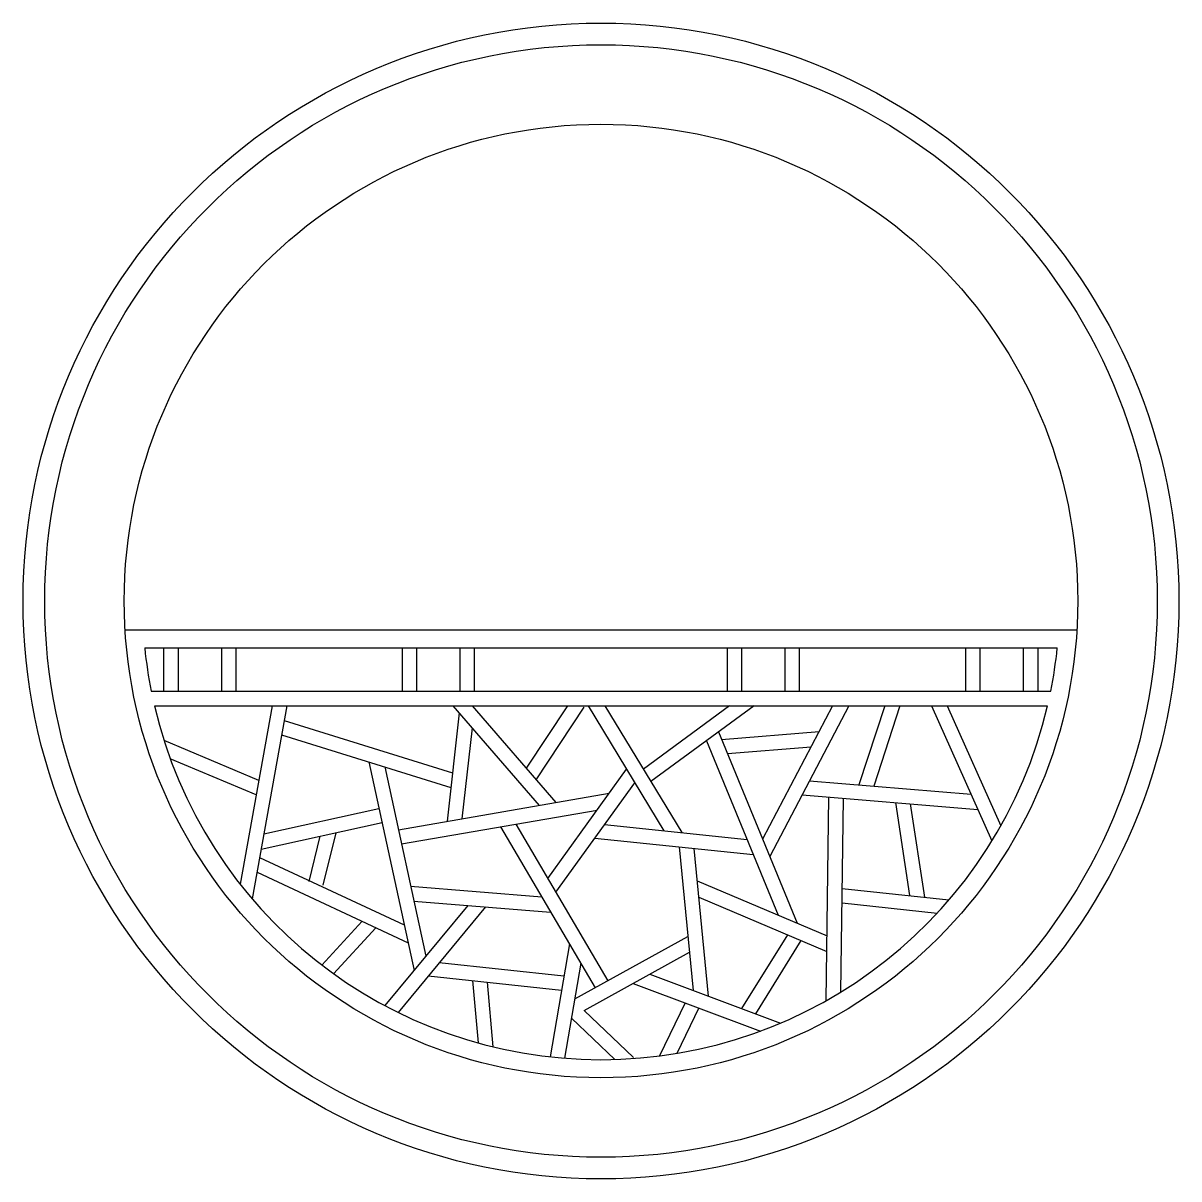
# Model space of a CAD drawing. Header units: metres. Extents: x 314 to 1914, y 341 to 1941.
import ezdxf

# ---------------------------------------------------------------- set-up
doc = ezdxf.new("R2010")
doc.units = ezdxf.units.M
for name, color, linetype in [('3', 3, 'Continuous'), ('4', 4, 'Continuous'), ('7', 7, 'Continuous')]:
    doc.layers.add(name, color=color, linetype=linetype)

msp = doc.modelspace()

# ---------------------------------------------------------------- linework, layer by layer
at = {"layer": '3'}
for p, q in [((509.13, 1016.17), (509.13, 1076.17)), ((529.13, 1016.17), (529.13, 1076.17)), ((589.13, 1016.17), (589.13, 1076.17)), ((609.13, 1016.17), (609.13, 1076.17)), ((839.13, 1016.17), (839.13, 1076.17)), ((859.13, 1016.17), (859.13, 1076.17)), ((919.13, 1016.17), (919.13, 1076.17)), ((939.13, 1016.17), (939.13, 1076.17)), ((1289.13, 1016.17), (1289.13, 1076.17)), ((1309.13, 1016.17), (1309.13, 1076.17)), ((1369.13, 1016.17), (1369.13, 1076.17)), ((1389.13, 1016.17), (1389.13, 1076.17)), ((1619.13, 1016.17), (1619.13, 1076.17)), ((1639.13, 1016.17), (1639.13, 1076.17)), ((1699.13, 1016.17), (1699.13, 1076.17)), ((1719.13, 1016.17), (1719.13, 1076.17)), ((658.76, 996.17), (614.66, 749.05)), ((679.08, 996.17), (631.35, 728.68)), ((909.2, 996.17), (1028.38, 858.17)), ((935.62, 996.17), (1051.38, 862.14)), ((1067.57, 996.17), (1010.44, 909.54)), ((1090.28, 994.27), (1024.03, 893.81)), ((1096.28, 996.17), (1201.11, 823.09)), ((1119.66, 996.17), (1226.06, 820.5)), ((1292.23, 996.17), (1172.83, 908.39)), ((1326, 996.17), (1183.23, 891.21)), ((1434.75, 996.17), (1337.79, 811.49)), ((1457.34, 996.17), (1347.73, 787.38)), ((1506.86, 996.17), (1471.17, 886.51)), ((1527.89, 996.17), (1491.65, 884.8)), ((1571.77, 996.17), (1655.38, 809.09)), ((1593.54, 996.17), (1667.74, 830.14)), ((917.73, 986.29), (901.03, 836.19)), ((675.44, 975.75), (908.52, 903.44)), ((935.56, 965.65), (921.55, 839.73)), ((1281.04, 949.26), (1416.02, 960.49)), ((640.32, 892.83), (509.21, 948.05)), ((671.9, 955.91), (906.26, 883.2)), ((1260.06, 947.69), (1359.56, 706.14)), ((1276.66, 959.9), (1385.78, 695.01)), ((1289.03, 929.85), (1405, 939.51)), ((636.72, 872.65), (517.9, 922.69)), ((792.79, 918.4), (855.44, 629.78)), ((814.73, 911.59), (871.65, 649.39)), ((1040.33, 757.08), (1149.54, 908.22)), ((1051.39, 738.24), (1160.8, 889.65)), ((1402.76, 892.2), (1626.56, 873.58)), ((833.63, 824.55), (1125.49, 874.93)), ((1392.66, 872.97), (1635.87, 852.73)), ((1425.95, 588), (1429.76, 869.88)), ((1446.11, 599.86), (1449.74, 868.22)), ((647.43, 818.79), (806.74, 854.14)), ((837.88, 804.99), (1108.73, 851.74)), ((1521.68, 862.23), (1541.25, 733.28)), ((1542.17, 860.53), (1561.81, 731.08)), ((643.62, 797.46), (810.98, 834.6)), ((996.17, 832.31), (1123.43, 615.51)), ((746.87, 820.37), (729.15, 747.97)), ((975.11, 828.68), (1105.9, 605.86)), ((1118.87, 831.63), (1316.31, 811.13)), ((725.1, 815.54), (709.72, 752.72)), ((1105.4, 812.99), (1324.93, 790.2)), ((1222.54, 800.83), (1241.7, 602.04)), ((641.57, 785.96), (841.8, 692.65)), ((1242.83, 798.72), (1262.55, 594.27)), ((637.93, 765.59), (847.13, 668.1)), ((1247.16, 753.87), (1427.16, 677.44)), ((850.63, 746.24), (1032.05, 731.68)), ((1448.05, 743.26), (1595.85, 727.44)), ((855.06, 725.82), (1044.41, 710.62)), ((1249.34, 731.25), (1426.87, 655.87)), ((1447.78, 723.17), (1579.45, 709.08)), ((929.87, 719.82), (815.1, 580.98)), ((954.21, 717.86), (833.32, 571.63)), ((783.42, 697.79), (727.81, 637.2)), ((802.44, 688.93), (743.96, 625.22)), ((1077.7, 590.34), (1234.51, 676.67)), ((1372.34, 679.02), (1308.79, 577.02)), ((1070.35, 666.42), (1043.77, 510.08)), ((1390.97, 671.11), (1327.91, 569.89)), ((890.3, 640.56), (1062.86, 622.33)), ((1090.89, 574.29), (1236.6, 654.97)), ((1086.08, 639.62), (1063.73, 508.17)), ((1181.54, 624.48), (1362.79, 556.88)), ((875.01, 622.06), (1059.5, 602.58)), ((936.04, 615.62), (944.01, 529.38)), ((956.32, 613.47), (964.59, 524.03)), ((1158.5, 611.73), (1335.1, 545.86)), ((1230.69, 584.8), (1195.29, 511.38)), ((1249.51, 577.79), (1219.2, 514.92)), ((1073.15, 563.56), (1133.13, 506.45)), ((1090.89, 574.29), (1159.34, 509.11))]:
    msp.add_line(p, q, dxfattribs=at)
at = {"layer": '4'}
msp.add_line((455.34, 1101.17), (1772.92, 1101.17), dxfattribs=at)
for radius in [800, 660]:
    msp.add_circle((1114.13, 1141.17), radius, dxfattribs=at)
at = {"layer": '7'}
for p, q in [((482.47, 1076.17), (1745.79, 1076.17)), ((491.55, 1016.17), (1736.71, 1016.17)), ((495.91, 996.17), (1732.35, 996.17))]:
    msp.add_line(p, q, dxfattribs=at)
msp.add_circle((1114.13, 1141.17), 770, dxfattribs=at)
for start, end in [(185.88, 191.35), (348.65, 354.12), (348.65, 354.12), (193.2, 346.8)]:
    msp.add_arc((1114.13, 1141.17), 635, start, end, dxfattribs=at)

doc.saveas('drawing.dxf')
